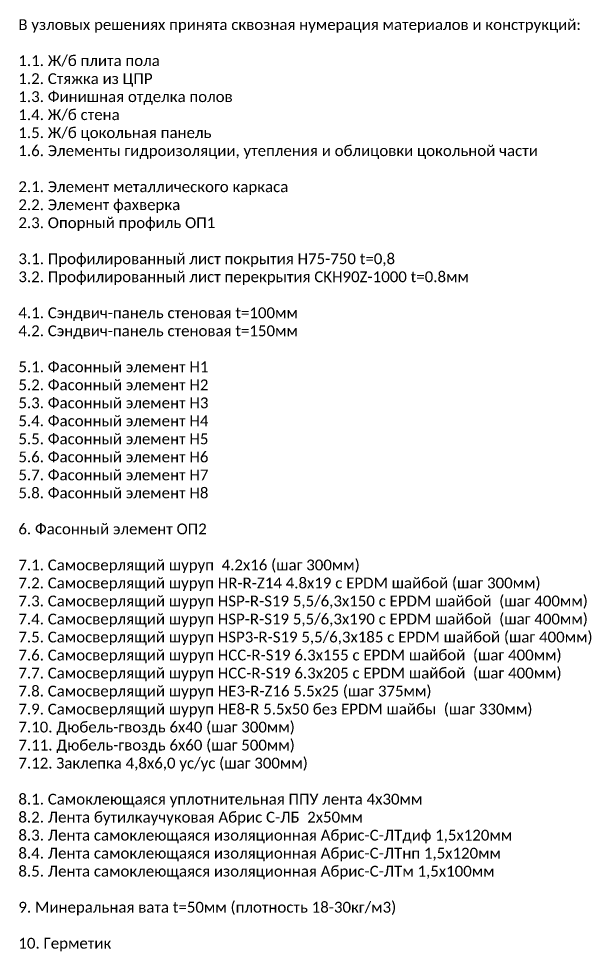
# Model space of a CAD drawing. Header units: millimetres. Extents: x -3689 to 3021565, y -698052 to -604547.
# Drawn here: x 2759981 to 2761040, y -667568 to -665842 of the extents above; entities that cross this region are included whole.
import ezdxf

# ---------------------------------------------------------------- set-up
doc = ezdxf.new("R2010")
doc.units = ezdxf.units.MM
doc.layers.add('A-DOOR-IDEN', color=12, linetype='Continuous')
doc.styles.add('Calibri', font='calibri.ttf')

msp = doc.modelspace()

# ---------------------------------------------------------------- texts
at = {"layer": 'A-DOOR-IDEN', "color": 250, "linetype": 'ByBlock', "ltscale": 500, "insert": (2759980.0466, -665809.4547), "char_height": 20, "attachment_point": 1, "style": 'Calibri'}
msp.add_mtext_dynamic_manual_height_columns('\\pxql;\\PВ узловых решениях принята сквозная нумерация материалов и конструкций:\\P\\P1.1. Ж/б плита пола\\P1.2. Стяжка из ЦПР\\P1.3. Финишная отделка полов\\P1.4. Ж/б стена\\P1.5. Ж/б цокольная панель\\P1.6. Элементы гидроизоляции, утепления и облицовки цокольной части\\P\\P2.1. Элемент металлического каркаса\\P2.2. Элемент фахверка \\P2.3. Опорный профиль ОП1\\P\\P3.1. Профилированный лист покрытия Н75-750 t=0,8\\P3.2. Профилированный лист перекрытия CKH90Z-1000 t=0.8мм\\P\\P4.1. Сэндвич-панель стеновая t=100мм\\P4.2. Сэндвич-панель стеновая t=150мм\\P\\P5.1. Фасонный элемент Н1\\P5.2. Фасонный элемент Н2\\P5.3. Фасонный элемент Н3\\P5.4. Фасонный элемент Н4\\P5.5. Фасонный элемент Н5\\P5.6. Фасонный элемент Н6\\P5.7. Фасонный элемент Н7\\P5.8. Фасонный элемент Н8\\P\\P6. Фасонный элемент ОП2\\P\\P7.1. Самосверлящий шуруп  4.2х16 (шаг 300мм)\\P7.2. Самосверлящий шуруп HR-R-Z14 4.8x19 с EPDM шайбой (шаг 300мм)\\P7.3. Самосверлящий шуруп HSP-R-S19 5,5/6,3х150 c EPDM шайбой  (шаг 400мм)\\P7.4. Самосверлящий шуруп HSP-R-S19 5,5/6,3х190 c EPDM шайбой  (шаг 400мм)\\P7.5. Самосверлящий шуруп HSP3-R-S19 5,5/6,3х185 c EPDM шайбой (шаг 400мм)\\P7.6. Самосверлящий шуруп HCC-R-S19 6.3x155 c EPDM шайбой  (шаг 400мм)\\P7.7. Самосверлящий шуруп HCC-R-S19 6.3x205 c EPDM шайбой  (шаг 400мм)\\P7.8. Самосверлящий шуруп НЕ3-R-Z16 5.5x25 (шаг 375мм)\\P7.9. Самосверлящий шуруп НE8-R 5.5x50 без EPDM шайбы  (шаг 330мм)\\P7.10. Дюбель-гвоздь 6х40 (шаг 300мм)\\P7.11. Дюбель-гвоздь 6х60 (шаг 500мм)\\P7.12. Заклепка 4,8х6,0 ус/ус (шаг 300мм)\\P\\P8.1. Самоклеющаяся уплотнительная ППУ лента 4х30мм\\P8.2. Лента бутилкаучуковая Абрис С-ЛБ  2х50мм \\P8.3. Лента самоклеющаяся изоляционная Абрис-С-ЛТдиф 1,5х120мм   \\P8.4. Лента самоклеющаяся изоляционная Абрис-С-ЛТнп 1,5х120мм   \\P8.5. Лента самоклеющаяся изоляционная Абрис-С-ЛТм 1,5х100мм  \\P\\P9. Минеральная вата t=50мм (плотность 18-30кг/м3)\\P\\P10. Герметик ', width=1750, gutter_width=2.5, heights=[2759.4162], dxfattribs=at)

doc.saveas('drawing.dxf')
